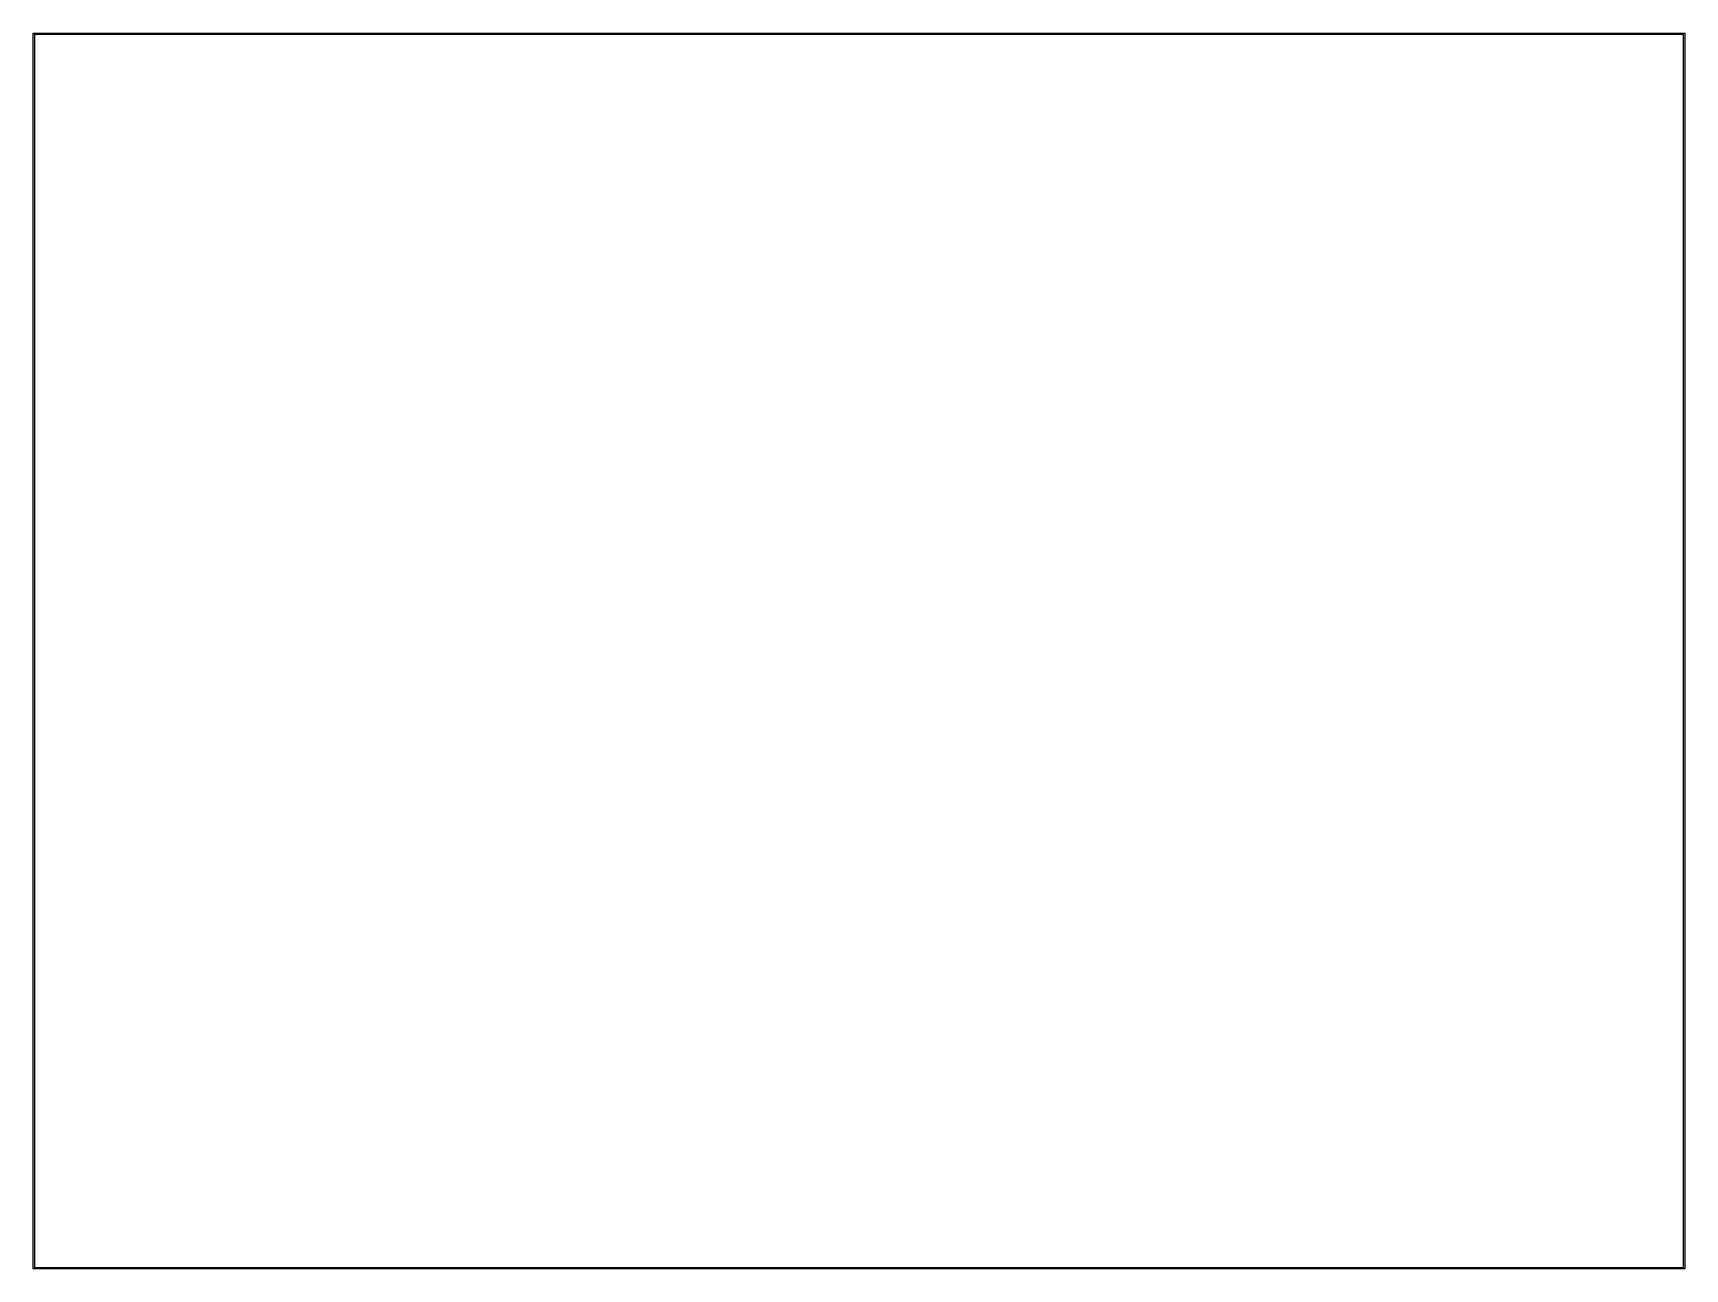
# Model space of a CAD drawing. Extents: x 42 to 169, y -155 to -60.
import ezdxf

# ---------------------------------------------------------------- set-up
doc = ezdxf.new("R2010")
doc.units = 0
doc.layers.add('BLACK', color=7, linetype='CONTINUOUS')

msp = doc.modelspace()

# ---------------------------------------------------------------- linework, layer by layer
at = {"layer": 'BLACK', "linetype": 'CONTINUOUS'}
for p, q in [((41.9498, -60), (41.9507, -59.9902)), ((41.95, -60.0025), (41.9498, -60)), ((41.95, -154.998), (41.95, -60.0025)), ((41.9507, -59.9902), (41.9536, -59.9808)), ((41.9536, -59.9808), (41.9582, -59.9721)), ((41.9582, -59.9721), (41.9645, -59.9645)), ((41.9645, -59.9645), (41.9721, -59.9582)), ((41.9721, -59.9582), (41.9808, -59.9536)), ((41.9808, -59.9536), (41.9902, -59.9507)), ((41.9902, -59.9507), (41.9976, -59.95)), ((41.9976, -59.95), (42, -59.9498)), ((42, -59.9498), (42.0024, -59.95)), ((42.0024, -59.95), (168.998, -59.95)), ((42.05, -60.05), (42.05, -154.95)), ((168.95, -60.05), (42.05, -60.05)), ((168.95, -154.95), (168.95, -60.05)), ((168.998, -59.95), (169, -59.9498)), ((169, -59.9498), (169.002, -59.95)), ((169.002, -59.95), (169.01, -59.9507)), ((169.01, -59.9507), (169.019, -59.9536)), ((169.019, -59.9536), (169.028, -59.9582)), ((169.028, -59.9582), (169.036, -59.9645)), ((169.036, -59.9645), (169.042, -59.9721)), ((169.042, -59.9721), (169.046, -59.9808)), ((169.046, -59.9808), (169.049, -59.9902)), ((169.049, -59.9902), (169.05, -60)), ((169.05, -60), (169.05, -60.0024)), ((169.05, -60.0024), (169.05, -154.998)), ((41.9498, -155), (41.95, -154.998)), ((41.9507, -155.01), (41.9498, -155)), ((41.9536, -155.019), (41.9507, -155.01)), ((41.9582, -155.028), (41.9536, -155.019)), ((41.9645, -155.036), (41.9582, -155.028)), ((41.9721, -155.042), (41.9645, -155.036)), ((41.9808, -155.046), (41.9721, -155.042)), ((41.9902, -155.049), (41.9808, -155.046)), ((42, -155.05), (41.9902, -155.049)), ((42.0024, -155.05), (42, -155.05)), ((168.998, -155.05), (42.0024, -155.05)), ((42.05, -154.95), (168.95, -154.95)), ((169, -155.05), (168.998, -155.05)), ((169.01, -155.049), (169, -155.05)), ((169.019, -155.046), (169.01, -155.049)), ((169.028, -155.042), (169.019, -155.046)), ((169.036, -155.036), (169.028, -155.042)), ((169.042, -155.028), (169.036, -155.036)), ((169.046, -155.019), (169.042, -155.028)), ((169.049, -155.01), (169.046, -155.019)), ((169.05, -155.002), (169.049, -155.01)), ((169.05, -154.998), (169.05, -155)), ((169.05, -155), (169.05, -155.002)), ((169.05, -155.002), (169.05, -155.002))]:
    msp.add_line(p, q, dxfattribs=at)

doc.saveas('drawing.dxf')
